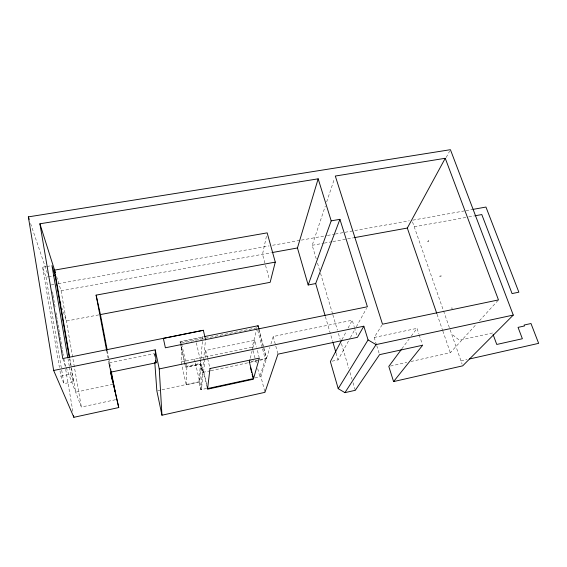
<?xml version="1.0" encoding="UTF-8"?>
<svg xmlns="http://www.w3.org/2000/svg" width="567" height="567" viewBox="0 0 567 567"><rect width="100%" height="100%" fill="white"/><g stroke="black" fill="none" stroke-linecap="round" stroke-linejoin="round"><path stroke-width="0.43" stroke-dasharray="2.83 2.13" d="M184.481 362.022L180.058 341.511L203.468 336.777M186.217 384.795L186.897 367.218L201.278 364.198L199.726 381.896L186.217 384.795L181.128 361.959L181.454 343.949M210.47 370.761L202.412 372.469L200.47 364.078L185.643 367.189L180.058 341.511M206.629 388.452L200.782 389.72L198.967 381.775L200.817 360.01M200.888 359.138L202.518 339.98M202.589 339.116L202.958 334.757M200.782 389.72L205.509 339.64M204.885 359.145L203.596 372.221L206.941 386.651M204.97 358.273L205.743 350.434L254.76 340.32L256.504 347.096M266.419 236.297L262.514 254.299L265.292 264.491M252.875 349.711L252.223 347.16L256.844 328.619M250.238 358.266L252.606 348.868M252.818 348.018L254.76 340.32M264.739 391.513L260.919 376.651L269.906 347.387M270.927 344.041L273.237 336.514L352.227 320.227L354.212 326.741M316.23 258.864L312.197 245.298L325.288 206.083M326.677 201.916L334.48 178.555M341.915 339.725L346.451 331.142M348.103 328.024L352.227 320.227M446.201 157.456L449.581 151.247M332.085 361.186L338.081 359.882L349.981 338.329M350.406 337.556L354.651 329.859M356.352 326.783L366.551 308.306M376.495 344.828L374.192 337.464L382.052 324.934M401.854 348.797L409.168 338.931M411.259 336.111L417.007 328.357L418.885 333.984M411.018 361.477L450.34 352.717L476.486 324.041M479.455 320.78L498.478 299.915M460.985 360.91L467.024 359.542M390.507 366.048L406.745 362.426M492.532 332.978L459.433 340.243L451.58 333.928M254.909 377.962L260.919 376.651M66.247 367.593L81.357 407.049L116.604 399.48M157.711 390.642L161.148 389.905M162.006 389.72L198.967 381.775M374.192 337.464L417.007 328.357M251.061 361.498L258.821 359.854M259.686 359.669L266.582 358.202L258.984 329.158M210.917 370.669L259.197 360.414M260.055 360.229L266.37 358.89L263.698 348.655M185.664 366.516L200.527 363.397L202.476 371.81L203.659 371.555L207.012 386.014M113.067 384.306L75.659 392.173L69.798 358.273M59.996 370.931L60.867 376.162L63.972 383.646L73.476 381.669L69.571 359.053M181.128 361.959L252.223 347.16M110.551 372.193L108.793 362.972L154.167 353.709L154.515 355.36M60.867 376.162L70.648 374.156L73.476 381.669M180.044 342.234L203.404 337.507M181.468 343.092L194.885 340.377M195.721 340.207L257.057 327.776M98.729 314.891L66.367 321.035L62.235 308.476M56.594 276.568L61.094 290.814L271.38 252.698M312.197 245.298L323.438 243.257M324.303 243.101L332.085 241.691M332.949 241.535L346.784 239.026M347.649 238.87L353.702 237.771M414.229 226.807L467.931 217.069M468.803 216.913L473.998 215.97M51.321 284.903L53.929 284.436M58.288 283.656L269.098 245.894M272.585 245.27L300.46 240.28M301.332 240.125L326.592 235.596M327.464 235.44L334.431 234.192M335.303 234.036L409.353 220.776M412.833 220.152L465.06 210.796M465.932 210.641L472.027 209.549M46.012 266.632L42.61 267.22L46.033 277.143L47.692 276.852M48.514 276.703L52.653 275.973M46.863 266.483L51.115 265.739M62.781 358.55L65.935 366.771M412.528 221.931L449.872 329.037M450.163 329.874L462.119 364.17M437.058 314.231L442.543 330.129M442.834 330.965L450.34 352.717M30.59 223.511L47.394 273.287M419.155 334.785L422.372 344.431M376.75 345.65L379.309 353.829M354.46 327.556L356.948 335.699M317.492 263.102L320.263 272.429M320.518 273.28L332.609 313.983M332.864 314.827L337.4 330.093M338.407 333.481L340.172 339.42M341.433 343.659L348.74 368.252M350.002 372.491L352.015 379.273M353.021 382.668L355.289 390.294M325.387 316.627L332.602 341.228M336.089 353.099L338.081 359.882M265.526 265.342L269.226 278.929M273.237 336.514L277.958 354.162M258.793 329.895L263.478 347.798M257.716 330.32L262.358 348.117M262.578 348.96L265.228 359.131L259.842 376.885L257.666 368.394M257.383 350.484L259.133 357.26M253.095 350.562L256.582 364.149M205.743 350.434L207.479 357.841M207.678 358.67L209.613 366.906M196.317 342.773L200.087 359.06M200.286 359.917L203.156 372.313L201.483 389.572L195.289 362.54M108.793 362.972L110.551 370.584M194.524 359.173L195.098 361.696M181.667 343.956L185.735 362.051M185.926 362.908L186.897 367.218M184.679 362.887L185.643 367.189M107.361 350.959L108.68 357.89M108.85 358.755L111.16 370.882M106.646 350.541L108.46 360.066M108.623 360.931L110.43 370.449M61.094 290.814L81.357 407.049M67.962 358.521L69.302 366.339M69.45 367.21L70.648 374.156M52.504 291.87L52.951 294.486M53.1 295.357L53.688 298.844M53.837 299.709L54.432 303.196M54.581 304.068L55.176 307.555M56.062 312.778L56.509 315.394M56.657 316.266L57.246 319.745M57.395 320.617L57.99 324.104M58.139 324.976L58.734 328.456M58.883 329.328L59.322 331.943M59.471 332.815L60.067 336.295M60.215 337.167L60.811 340.654M60.96 341.525L61.548 345.005M61.697 345.877L62.292 349.364M62.441 350.236L62.887 352.844M63.036 353.716L63.327 355.459M63.922 358.946L65.552 368.529M65.701 369.401L73.115 412.953M46.033 277.143L63.972 383.646M42.61 267.22L59.407 367.444M154.167 353.709L154.479 358.025M451.219 308.278A0.801 0.695 35.8 0 1 452.537 308.349M439.631 276.051A0.78 0.68 32.4 0 0 440.913 276.441A0.78 0.68 32.4 0 0 440.488 275.236A0.78 0.68 32.4 0 0 439.631 276.051M427.412 241.315A0.765 0.659 29.2 0 0 428.702 241.4A0.765 0.659 29.2 0 0 427.986 240.33A0.765 0.659 29.2 0 0 427.412 241.315"/><path stroke-width="0.85" d="M163.346 338.414L203.34 330.285L62.781 358.55L39.903 223.788L318.165 178.818L331.192 220.854L308.179 284.995L315.677 283.55L339.924 219.33L331.192 220.854M205.516 339.527L203.34 330.285M257.9 326.486L258.091 325.734L204.333 336.6M249.168 362.54L249.813 359.981M275.279 262.117L270.154 282.323L100.43 314.565L96.106 295.131L275.279 262.117L267.163 232.867L54.552 270.112L69.649 357.408M308.179 284.995L297.448 247.97L318.165 178.818M341.504 340.505L330.37 361.562L338.223 388.657L344.934 392.655L355.289 390.294L379.571 354.651L422.642 345.239L393.576 381.577L388.799 366.424L401.337 349.506M436.767 313.395L407.312 228.054L445.251 158.285L335.31 176.046L382.512 324.196L498.478 299.915L445.251 158.285M161.949 415.221L159.249 368.919L363.83 326.209L357.451 337.33L277.958 354.162L264.945 392.336L161.949 415.221L156.853 390.826L154.791 362.341M338.223 388.657L368.075 339.909L363.83 326.209M344.934 392.655L376.041 344.608L513.27 315.082L450.425 149.695L28.35 216.877L53.659 370.471L73.859 417.305L118.751 407.553L110.749 371.435M513.27 315.082L462.7 365.843L393.576 381.577M469.611 358.961L538.65 343.354L530.988 323.53L524.128 325.033L524.489 325.968L518.054 327.379L522.37 338.74L496.756 344.46L493.141 334.622M53.659 370.471L155.202 349.853L156.081 362.774L110.551 372.193L118.751 407.553M163.346 338.293L165.38 347.784L367.402 306.768L339.924 219.33M272.252 252.542L297.448 247.97M354.566 237.616L407.312 228.054M474.863 215.814L481.794 214.56L512.079 293.586L518.862 292.175L485.954 207.054L472.899 209.393M53.482 275.824L55.141 275.534L69.266 357.309M368.075 339.909L376.041 344.608M28.35 216.877L29.193 219.365M60.031 301.779L60.853 304.288M55.141 275.534L51.966 265.597L67.806 357.657M39.903 223.788L55.339 272.592M315.677 283.55L325.139 315.776M332.857 342.071L335.841 352.249M258.091 325.734L258.984 329.158M249.338 361.866L253.569 378.572L207.6 388.565L207.21 386.864M250.43 367.544L251.698 372.547M252.124 374.213L252.967 377.551M155.202 349.853L159.249 368.919M155.564 360.307L156.081 362.774M100.43 314.565L107.198 350.087M111.323 371.754L115.115 391.684M96.106 295.131L106.646 350.541M110.926 373.051L112.245 379.975M73.561 415.561L73.859 417.305M209.996 368.55L207.529 389.196L253.385 379.217L259.353 358.103L209.996 368.55"/></g></svg>
